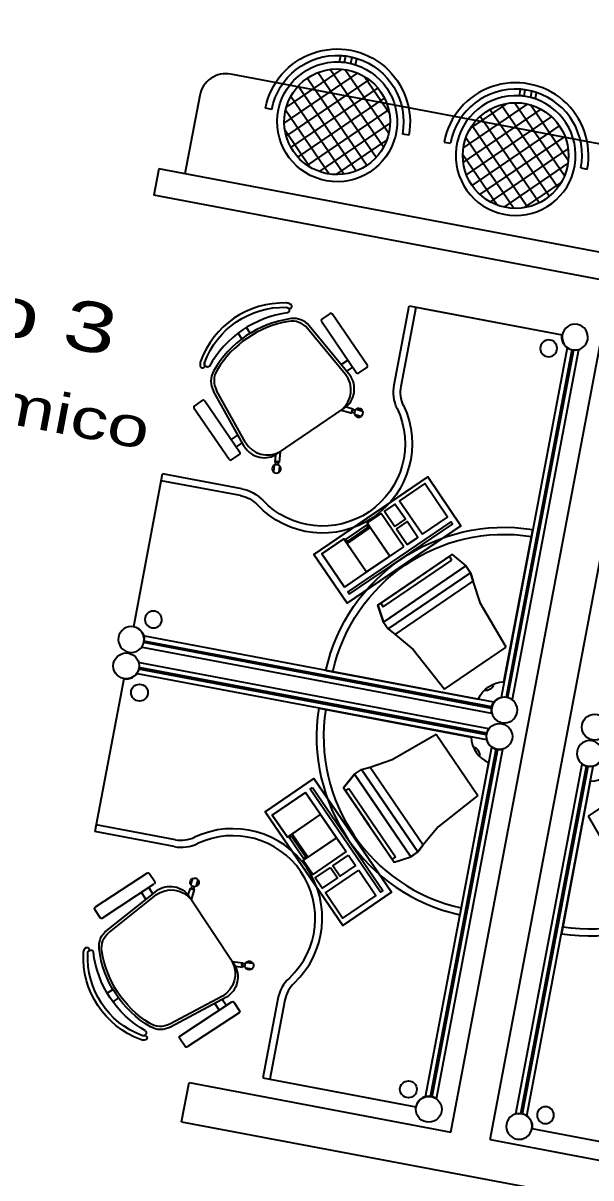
# Model space of a CAD drawing. Header units: inches. Extents: x -18604 to 2753, y -9056 to 3482.
# Drawn here: x -14108.1 to -13895.1, y -2800.9 to -2367.2 of the extents above; entities that cross this region are included whole.
import ezdxf
from ezdxf.enums import TextEntityAlignment as Align

# ---------------------------------------------------------------- set-up
doc = ezdxf.new("R2010")
doc.units = ezdxf.units.IN
for name, color, linetype in [('ESPECARQ', 2, 'Continuous'), ('MOVEIS', 2, 'Continuous'), ('Parede', 6, 'Continuous'), ('Parede Baixo', 4, 'Continuous'), ('TEXTO', 2, 'Continuous')]:
    doc.layers.add(name, color=color, linetype=linetype)
doc.styles.add('REGUA100', font='GOTHIC.TTF', dxfattribs={"width": 1.4})
doc.styles.add('REGUA60', font='GOTHIC.TTF', dxfattribs={"width": 1.4})

# ---------------------------------------------------------------- blocks, each defined once
blk = doc.blocks.new('INDUNI1')
at = {"color": 0, "style": 'REGUA100', "width": 1.4, "flags": 8}
for tag, p in [('NOME1', (0, 0)), ('NOME2', (0, -4.286))]:
    blk.add_attdef(tag, text='', height=2.5, dxfattribs=at).set_placement(p, align=Align.CENTER)
at = {"layer": 'ESPECARQ', "style": 'REGUA60', "width": 1.4}
blk.add_attdef('AREA', text='', height=1.5, dxfattribs=at).set_placement((0, -7.813), align=Align.CENTER)
at = {"layer": 'ESPECARQ', "style": 'REGUA60', "width": 1.4, "flags": 8}
for tag, p in [('PISO', (0, -10.313)), ('REVPAR', (0, -12.813)), ('PEDIR', (0, -15.313))]:
    blk.add_attdef(tag, text='', height=1.5, dxfattribs=at).set_placement(p, align=Align.CENTER)
blk = doc.blocks.new('*X9')
at = {"color": 0}
for p, q in [((6.9425, 8.5689), (7.1715, 8.7978)), ((6.9533, 8.5089), (7.2314, 8.7871)), ((6.9555, 8.6526), (7.0878, 8.7848)), ((7.3601, 8.4791), (7.0644, 8.7748)), ((7.3784, 8.5315), (7.1168, 8.7931)), ((7.3823, 8.5983), (7.1836, 8.797)), ((6.9758, 8.4608), (7.2796, 8.7645)), ((7.0072, 8.4214), (7.319, 8.7332)), ((7.3321, 8.4364), (7.0216, 8.7468)), ((7.3295, 8.7218), (7.3071, 8.7442)), ((7.2959, 8.4018), (6.9871, 8.7107)), ((7.0467, 8.3902), (7.3502, 8.6937)), ((7.2514, 8.3757), (6.9609, 8.6661)), ((7.095, 8.3678), (7.3726, 8.6454)), ((7.1966, 8.3597), (6.945, 8.6114)), ((7.1551, 8.3572), (7.3831, 8.5852)), ((7.1253, 8.3603), (6.9456, 8.5401)), ((7.2395, 8.3708), (7.3695, 8.5009))]:
    blk.add_line(p, q, dxfattribs=at)

msp = doc.modelspace()

# ---------------------------------------------------------------- linework, layer by layer
at = {"layer": 'MOVEIS'}
for p, q in [((-13989.39, -2381.83, 63.44), (-13988.89, -2379.41, 63.44)), ((-13987.58, -2381.98, 63.44), (-13987.08, -2379.58, 63.44)), ((-13985.1, -2382.42, 63.44), (-13984.6, -2380.03, 63.44)), ((-13983.36, -2382.9, 63.44), (-13982.86, -2380.5, 63.44)), ((-13877.87, -2415.26, 63.44), (-14030.17, -2386.44, 63.44)), ((-13921.91, -2394.53, 63.44), (-13921.5, -2392.11, 63.44)), ((-13920.12, -2394.71, 63.44), (-13919.71, -2392.31, 63.44)), ((-13917.65, -2395.21, 63.44), (-13917.24, -2392.8, 63.44)), ((-13915.91, -2395.73, 63.44), (-13915.5, -2393.3, 63.44)), ((-14041.85, -2394.41, 63.44), (-14047.43, -2423.89, 63.44)), ((-14014.79, -2399.68, 63.44), (-14017.14, -2399.23, 63.44)), ((-13963.42, -2409.39, 63.44), (-13965.78, -2408.95, 63.44)), ((-13950.15, -2411.91, 63.44), (-13947.79, -2412.35, 63.44)), ((-13898.79, -2421.62, 63.44), (-13896.43, -2422.07, 63.44)), ((-13992.89, -2476.3, 63.64), (-13996.04, -2478.44, 63.64)), ((-13968.88, -2503.13, 63.44), (-13963.26, -2473.42, 63.44)), ((-13966.29, -2503.62, 63.44), (-13960.67, -2473.91, 63.44)), ((-13963.26, -2473.42, 63.44), (-13905.85, -2484.29, 63.44)), ((-13958.08, -2474.41, 63.44), (-13905.85, -2484.29, 63.44)), ((-13996.18, -2479.2, 63.64), (-13982.99, -2498.54, 63.64)), ((-13978.94, -2495.78, 63.64), (-13992.13, -2476.44, 63.64)), ((-14026.03, -2485.83, 63.64), (-14027.47, -2483.72, 63.64)), ((-14022.88, -2483.68, 63.64), (-14024.33, -2481.57, 63.64)), ((-13987.12, -2499.17, 63.64), (-14001.38, -2481.92, 63.64)), ((-13985.56, -2499.43, 63.64), (-14000.74, -2480.95, 63.64)), ((-13903.93, -2489.16, 63.44), (-13928.77, -2620.47, 63.44)), ((-13902.25, -2489.95, 63.44), (-13926.92, -2620.35, 63.44)), ((-13901.63, -2490.07, 63.44), (-13926.3, -2620.47, 63.44)), ((-13899.78, -2489.94, 63.44), (-13924.63, -2621.26, 63.44)), ((-13988.72, -2495.46, 63.64), (-13986.25, -2493.77, 63.64)), ((-13986.76, -2498.08, 63.64), (-13984.41, -2496.47, 63.64)), ((-13982.24, -2498.69, 63.64), (-13979.09, -2496.54, 63.64)), ((-14025.01, -2526.32, 63.64), (-14036.66, -2505.44, 63.64)), ((-14024.68, -2524.78, 63.64), (-14035.53, -2505.2, 63.64)), ((-14043.87, -2511.05, 63.64), (-14040.72, -2508.91, 63.64)), ((-14039.96, -2509.05, 63.64), (-14026.77, -2528.39, 63.64)), ((-14030.82, -2531.15, 63.64), (-14044.01, -2511.81, 63.64)), ((-14012.69, -2528.94, 63.64), (-13987.63, -2511.85, 63.64)), ((-13988.68, -2512.57, 63.64), (-13984.77, -2513.68, 63.64)), ((-13986.92, -2511.37, 63.64), (-13984.33, -2512.11, 63.64)), ((-13984.72, -2513.48, 63.64), (-13984.77, -2513.68, 63.64)), ((-13984.33, -2512.11, 63.64), (-13984.38, -2512.31, 63.64)), ((-13983.68, -2514.22, 63.64), (-13981.24, -2514.92, 63.64)), ((-13983.12, -2512.25, 63.64), (-13980.68, -2512.94, 63.64)), ((-14027.55, -2521.93, 63.64), (-14030.03, -2523.62, 63.64)), ((-14025.83, -2524.72, 63.64), (-14028.19, -2526.32, 63.64)), ((-14011.64, -2528.22, 63.64), (-14012.03, -2532.26, 63.64)), ((-14026.92, -2529.15, 63.64), (-14030.07, -2531.3, 63.64)), ((-14013.4, -2529.42, 63.64), (-14013.66, -2532.11, 63.64)), ((-14013.66, -2532.11, 63.64), (-14013.45, -2532.13, 63.64)), ((-14012.24, -2532.24, 63.64), (-14012.03, -2532.26, 63.64)), ((-14066.63, -2593.9, 63.44), (-14055.77, -2536.5, 63.44)), ((-14026.06, -2542.12, 63.44), (-14055.77, -2536.5, 63.44)), ((-14013.97, -2533.28, 63.64), (-14014.22, -2535.81, 63.64)), ((-14011.93, -2533.48, 63.64), (-14012.17, -2536.01, 63.64)), ((-14026.55, -2544.71, 63.44), (-14056.26, -2539.09, 63.44)), ((-13999.03, -2566.81, 63.44), (-13956.3, -2537.67, 63.44)), ((-13999.03, -2566.81, 65.55), (-13956.3, -2537.67, 65.55)), ((-13957.37, -2540.21, 65.55), (-13966.83, -2546.66, 65.55)), ((-13948.83, -2552.73, 65.55), (-13957.37, -2540.21, 65.55)), ((-13956.3, -2537.67, 65.55), (-13956.3, -2537.67, 63.44)), ((-13956.3, -2537.67, 65.55), (-13943.81, -2555.99, 65.55)), ((-13968.58, -2547.85, 65.55), (-13972.5, -2550.52, 65.55)), ((-13964.66, -2553.6, 65.55), (-13968.58, -2547.85, 65.55)), ((-13966.83, -2546.66, 65.55), (-13958.3, -2559.18, 65.55)), ((-13973.81, -2551.42, 65.55), (-13979.04, -2554.98, 65.55)), ((-13965.27, -2563.94, 65.55), (-13973.81, -2551.42, 65.55)), ((-13972.5, -2550.52, 65.55), (-13968.58, -2556.27, 65.55)), ((-13968.58, -2556.27, 65.55), (-13964.66, -2553.6, 65.55)), ((-13958.3, -2559.18, 65.55), (-13948.83, -2552.73, 65.55)), ((-13979.18, -2555.72, 65.55), (-13987.03, -2561.07, 65.55)), ((-13977.85, -2556.73, 65.55), (-13986.58, -2562.68, 65.55)), ((-13943.81, -2555.99, 65.55), (-13986.54, -2585.13, 65.55)), ((-13986.44, -2561.94, 65.55), (-13978.59, -2556.59, 65.55)), ((-13947.63, -2554.49, 65.55), (-13986.33, -2580.88, 65.55)), ((-13985.74, -2581.75, 65.55), (-13947.04, -2555.36, 65.55)), ((-13978.59, -2556.59, 65.55), (-13979.18, -2555.72, 65.55)), ((-13979.04, -2554.98, 65.55), (-13977.85, -2556.73, 65.55)), ((-13964.06, -2554.47, 65.55), (-13967.99, -2557.15, 65.55)), ((-13967.99, -2557.15, 65.55), (-13963.97, -2563.05, 65.55)), ((-13960.04, -2560.37, 65.55), (-13964.06, -2554.47, 65.55)), ((-13947.04, -2555.36, 65.55), (-13947.63, -2554.49, 65.55)), ((-13927.73, -2614.67, 63.44), (-13916.9, -2557.43, 63.44)), ((-13987.76, -2560.93, 65.55), (-13996.07, -2566.59, 65.55)), ((-13986.58, -2562.68, 65.55), (-13987.76, -2560.93, 65.55)), ((-13987.03, -2561.07, 65.55), (-13986.44, -2561.94, 65.55)), ((-13963.97, -2563.05, 65.55), (-13960.04, -2560.37, 65.55)), ((-13999.03, -2566.81, 65.55), (-13999.03, -2566.81, 63.44)), ((-13986.54, -2585.13, 65.55), (-13999.03, -2566.81, 65.55)), ((-13996.07, -2566.59, 65.55), (-13987.53, -2579.11, 65.55)), ((-13987.53, -2579.11, 65.55), (-13965.27, -2563.94, 65.55)), ((-13961.02, -2576.38, 65.55), (-13947.07, -2566.86, 65.55)), ((-13947.07, -2566.86, 65.55), (-13941.98, -2571.06, 65.55)), ((-13973.88, -2585.14, 65.55), (-13948.17, -2567.62, 65.55)), ((-13972.98, -2586.45, 65.55), (-13947.28, -2568.92, 65.55)), ((-13972.94, -2592.17, 65.55), (-13941.98, -2571.06, 65.55)), ((-13941.98, -2571.06, 65.55), (-13972.94, -2592.17, 65.55)), ((-13963.87, -2578.32, 70.83), (-13949.26, -2568.36, 70.83)), ((-13947.28, -2568.92, 65.55), (-13948.17, -2567.62, 65.55)), ((-13940.19, -2573.67, 64.49), (-13941.98, -2571.06, 65.55)), ((-13941.98, -2571.06, 65.55), (-13940.19, -2573.67, 65.55)), ((-13971.15, -2594.78, 64.49), (-13940.19, -2573.67, 64.49)), ((-13971.15, -2594.78, 65.55), (-13940.19, -2573.67, 65.55)), ((-13940.19, -2573.67, 64.49), (-13939.28, -2576.88, 64.49)), ((-13939.28, -2576.88, 64.49), (-13940.19, -2573.67, 64.49)), ((-13961.02, -2576.38, 65.55), (-13974.98, -2585.89, 65.55)), ((-13936.49, -2585.2, 62.38), (-13939.28, -2576.88, 64.49)), ((-13986.33, -2580.88, 65.55), (-13985.74, -2581.75, 65.55)), ((-13958.33, -2582.21, 65.55), (-13972.94, -2592.17, 65.55)), ((-13974.98, -2585.89, 65.55), (-13972.94, -2592.17, 65.55)), ((-13973.88, -2585.14, 65.55), (-13973.88, -2585.14, 65.55)), ((-13973.88, -2585.14, 65.55), (-13973.88, -2585.14, 65.55)), ((-13973.88, -2585.14, 65.55), (-13972.98, -2586.45, 65.55)), ((-13926.92, -2601.67, 62.38), (-13936.49, -2585.2, 62.38)), ((-13972.94, -2592.17, 65.55), (-13971.15, -2594.78, 64.49)), ((-13972.94, -2592.17, 65.55), (-13971.15, -2594.78, 65.55)), ((-13931.49, -2622.32, 63.44), (-14062.47, -2597.54, 63.44)), ((-13971.15, -2594.78, 64.49), (-13968.5, -2596.81, 64.49)), ((-13971.15, -2594.78, 64.49), (-13968.5, -2596.81, 64.49)), ((-13968.5, -2596.81, 64.49), (-13961.78, -2602.44, 62.38)), ((-13932.27, -2626.47, 63.44), (-14063.26, -2601.69, 63.44)), ((-13932.4, -2624.62, 63.44), (-14062.93, -2599.92, 63.44)), ((-13932.28, -2624, 63.44), (-14062.81, -2599.3, 63.44)), ((-13949.94, -2617.37, 62.38), (-13926.92, -2601.67, 62.38)), ((-13961.78, -2602.44, 62.38), (-13949.94, -2617.37, 62.38)), ((-13934.27, -2634.55, 63.44), (-14064.8, -2609.85, 63.44)), ((-13934.16, -2633.93, 63.44), (-14064.69, -2609.23, 63.44)), ((-13933.36, -2632.25, 63.44), (-14064.35, -2607.47, 63.44)), ((-13994.51, -2610.34, 63.44), (-13937.27, -2621.17, 63.44)), ((-14070.34, -2613.48, 63.44), (-14081.2, -2670.89, 63.44)), ((-13934.15, -2636.4, 63.44), (-14065.14, -2611.62, 63.44)), ((-13997.19, -2624.53, 63.44), (-13939.96, -2635.35, 63.44)), ((-13969.61, -2643.84, 62.38), (-13953.14, -2634.27, 62.38)), ((-13953.14, -2634.27, 62.38), (-13937.44, -2657.29, 62.38)), ((-13957.14, -2770.42, 63.44), (-13932.3, -2639.11, 63.44)), ((-13955.29, -2770.3, 63.44), (-13930.62, -2639.9, 63.44)), ((-13954.67, -2770.42, 63.44), (-13930, -2640.02, 63.44)), ((-13953, -2771.21, 63.44), (-13928.15, -2639.89, 63.44)), ((-13977.92, -2646.63, 64.49), (-13969.61, -2643.84, 62.38)), ((-13933.45, -2644.9, 63.44), (-13944.28, -2702.13, 63.44)), ((-13987.94, -2654.42, 65.55), (-13983.75, -2649.33, 65.55)), ((-13983.75, -2649.33, 65.55), (-13981.14, -2647.54, 64.49)), ((-13983.75, -2649.33, 65.55), (-13981.14, -2647.54, 65.55)), ((-13983.75, -2649.33, 65.55), (-13962.64, -2680.29, 65.55)), ((-13962.64, -2680.29, 65.55), (-13983.75, -2649.33, 65.55)), ((-13973.79, -2663.93, 65.55), (-13983.75, -2649.33, 65.55)), ((-13981.14, -2647.54, 64.49), (-13977.92, -2646.63, 64.49)), ((-13981.14, -2647.54, 64.49), (-13977.92, -2646.63, 64.49)), ((-13981.14, -2647.54, 64.49), (-13960.03, -2678.5, 64.49)), ((-13981.14, -2647.54, 65.55), (-13960.03, -2678.5, 65.55)), ((-13923.23, -2776.84, 63.44), (-13898.39, -2645.53, 63.44)), ((-13921.38, -2776.71, 63.44), (-13896.71, -2646.32, 63.44)), ((-13920.76, -2776.83, 63.44), (-13896.09, -2646.44, 63.44)), ((-13919.08, -2777.62, 63.44), (-13894.24, -2646.31, 63.44)), ((-13873.07, -2649.41, 62.38), (-13896.1, -2665.11, 62.38)), ((-13998.99, -2650.91, 65.55), (-14017.31, -2663.4, 65.55)), ((-13969.85, -2693.65, 65.55), (-13998.99, -2650.91, 65.55)), ((-13895.28, -2652.12, 63.44), (-13906.11, -2709.35, 63.44)), ((-14014.63, -2664.68, 65.55), (-14002.11, -2656.14, 65.55)), ((-14002.11, -2656.14, 65.55), (-13986.93, -2678.4, 65.55)), ((-14000.35, -2654.94, 65.55), (-13999.48, -2654.35, 65.55)), ((-13973.96, -2693.65, 65.55), (-14000.35, -2654.94, 65.55)), ((-13999.48, -2654.35, 65.55), (-13973.09, -2693.05, 65.55)), ((-13978.43, -2668.37, 65.55), (-13987.94, -2654.42, 65.55)), ((-13987.19, -2655.52, 65.55), (-13985.88, -2654.63, 65.55)), ((-13987.19, -2655.52, 65.55), (-13987.19, -2655.52, 65.55)), ((-13987.19, -2655.52, 65.55), (-13987.19, -2655.52, 65.55)), ((-13987.19, -2655.52, 65.55), (-13969.67, -2681.23, 65.55)), ((-13985.88, -2654.63, 65.55), (-13968.36, -2680.33, 65.55)), ((-13937.44, -2657.29, 62.38), (-13952.36, -2669.13, 62.38)), ((-14017.31, -2663.4, 65.55), (-14017.31, -2663.4, 63.44)), ((-14017.31, -2663.4, 63.44), (-13988.17, -2706.13, 63.44)), ((-14017.31, -2663.4, 65.55), (-13988.17, -2706.13, 65.55)), ((-14008.97, -2672.99, 65.55), (-14014.63, -2664.68, 65.55)), ((-13980.37, -2665.53, 70.83), (-13970.41, -2680.14, 70.83)), ((-13896.1, -2665.11, 62.38), (-13886.53, -2681.59, 62.38)), ((-14051.49, -2676.51, 63.44), (-14081.2, -2670.89, 63.44)), ((-14051, -2673.92, 63.44), (-14080.71, -2668.29, 63.44)), ((-13978.43, -2668.37, 65.55), (-13968.92, -2682.33, 65.55)), ((-13952.36, -2669.13, 62.38), (-13958, -2675.85, 64.49)), ((-14007.22, -2671.8, 65.55), (-14008.97, -2672.99, 65.55)), ((-14008.23, -2673.12, 65.55), (-14007.36, -2672.53, 65.55)), ((-14002.88, -2680.97, 65.55), (-14008.23, -2673.12, 65.55)), ((-14007.36, -2672.53, 65.55), (-14002.01, -2680.38, 65.55)), ((-14001.27, -2680.52, 65.55), (-14007.22, -2671.8, 65.55)), ((-13986.93, -2678.4, 65.55), (-13999.45, -2686.94, 65.55)), ((-13991.94, -2683.73, 65.55), (-13986.04, -2679.71, 65.55)), ((-13986.04, -2679.71, 65.55), (-13983.36, -2683.64, 65.55)), ((-13960.03, -2678.5, 64.49), (-13962.64, -2680.29, 65.55)), ((-13962.64, -2680.29, 65.55), (-13960.03, -2678.5, 65.55)), ((-13960.03, -2678.5, 64.49), (-13958, -2675.85, 64.49)), ((-13958, -2675.85, 64.49), (-13960.03, -2678.5, 64.49)), ((-14003.02, -2681.71, 65.55), (-14001.27, -2680.52, 65.55)), ((-13999.45, -2686.94, 65.55), (-14003.02, -2681.71, 65.55)), ((-14002.01, -2680.38, 65.55), (-14002.88, -2680.97, 65.55)), ((-13998.56, -2688.25, 65.55), (-13992.81, -2684.33, 65.55)), ((-13992.81, -2684.33, 65.55), (-13990.13, -2688.25, 65.55)), ((-13989.26, -2687.66, 65.55), (-13991.94, -2683.73, 65.55)), ((-13983.36, -2683.64, 65.55), (-13989.26, -2687.66, 65.55)), ((-13968.36, -2680.33, 65.55), (-13969.67, -2681.23, 65.55)), ((-13968.92, -2682.33, 65.55), (-13962.64, -2680.29, 65.55)), ((-14061.58, -2686.44, 63.64), (-14081.14, -2699.31, 63.64)), ((-14058.73, -2689.78, 63.64), (-14060.83, -2686.59, 63.64)), ((-14045.19, -2690.88, 63.64), (-14044.45, -2688.45, 63.64)), ((-13995.88, -2692.17, 65.55), (-13998.56, -2688.25, 65.55)), ((-13990.13, -2688.25, 65.55), (-13995.88, -2692.17, 65.55)), ((-13994.69, -2693.92, 65.55), (-13982.17, -2685.38, 65.55)), ((-13982.17, -2685.38, 65.55), (-13975.72, -2694.85, 65.55)), ((-14078.44, -2703.4, 63.64), (-14058.89, -2690.53, 63.64)), ((-14058.05, -2693.12, 63.64), (-14076.77, -2707.99, 63.64)), ((-14059.41, -2694.29, 63.64), (-14060.98, -2691.91, 63.64)), ((-14046.13, -2694.67, 63.64), (-14045.35, -2692.09, 63.64)), ((-14045.35, -2692.09, 63.64), (-14045.15, -2692.15, 63.64)), ((-14044.96, -2696.44, 63.64), (-14043.78, -2692.56, 63.64)), ((-14043.98, -2692.5, 63.64), (-14043.78, -2692.56, 63.64)), ((-14043.22, -2691.47, 63.64), (-14042.48, -2689.04, 63.64)), ((-13973.09, -2693.05, 65.55), (-13973.96, -2693.65, 65.55)), ((-14058.33, -2694.67, 63.64), (-14075.81, -2708.65, 63.64)), ((-14062.06, -2696.21, 63.64), (-14063.71, -2693.71, 63.64)), ((-14045.66, -2695.38, 63.64), (-14028.98, -2720.72, 63.64)), ((-13988.24, -2703.38, 65.55), (-13994.69, -2693.92, 65.55)), ((-13975.72, -2694.85, 65.55), (-13988.24, -2703.38, 65.55)), ((-13988.17, -2706.13, 65.55), (-13969.85, -2693.65, 65.55)), ((-14081.29, -2700.06, 63.64), (-14079.2, -2703.25, 63.64)), ((-13988.17, -2706.13, 65.55), (-13988.17, -2706.13, 63.44)), ((-14029.68, -2719.66, 63.64), (-14025.64, -2720.12, 63.64)), ((-14028.51, -2721.44, 63.64), (-14025.83, -2721.74, 63.64)), ((-14025.83, -2721.74, 63.64), (-14025.8, -2721.53, 63.64)), ((-14025.67, -2720.32, 63.64), (-14025.64, -2720.12, 63.64)), ((-14024.66, -2722.07, 63.64), (-14022.13, -2722.36, 63.64)), ((-14024.43, -2720.03, 63.64), (-14021.9, -2720.32, 63.64)), ((-14074.39, -2730.17, 63.64), (-14076.53, -2731.58, 63.64)), ((-14072.3, -2733.36, 63.64), (-14074.44, -2734.77, 63.64)), ((-14033.33, -2732.64, 63.64), (-14053.08, -2743.17, 63.64)), ((-14031.8, -2733, 63.64), (-14052.86, -2744.31, 63.64)), ((-14049.31, -2747.66, 63.64), (-14029.75, -2734.79, 63.64)), ((-14036.22, -2735.46, 63.64), (-14034.58, -2737.97, 63.64)), ((-14033.41, -2733.79, 63.64), (-14031.85, -2736.17, 63.64)), ((-14029, -2734.95, 63.64), (-14026.9, -2738.13, 63.64)), ((-14012.51, -2733.69, 63.44), (-14018.13, -2763.4, 63.44)), ((-14009.91, -2734.18, 63.44), (-14015.53, -2763.89, 63.44)), ((-14027.06, -2738.88, 63.64), (-14046.62, -2751.76, 63.64)), ((-14047.37, -2751.6, 63.64), (-14049.47, -2748.42, 63.64)), ((-14018.13, -2763.4, 63.44), (-13960.72, -2774.26, 63.44)), ((-14012.94, -2764.38, 63.44), (-13960.72, -2774.26, 63.44)), ((-13864.93, -2792.38, 63.44), (-13917.16, -2782.5, 63.44)), ((-13859.75, -2793.36, 63.44), (-13917.16, -2782.5, 63.44))]:
    msp.add_line(p, q, dxfattribs=at)
at = {"layer": 'MOVEIS', "extrusion": (-0.563328, 0.826234, 0)}
for p, q in [((-13940.19, -2573.67, 65.55), (-13940.19, -2573.67, 64.49)), ((-13971.15, -2594.78, 65.55), (-13971.15, -2594.78, 64.49))]:
    msp.add_line(p, q, dxfattribs=at)
at = {"layer": 'MOVEIS', "extrusion": (-0.826234, -0.563328, 0)}
for p, q in [((-13981.14, -2647.54, 65.55), (-13981.14, -2647.54, 64.49)), ((-13960.03, -2678.5, 65.55), (-13960.03, -2678.5, 64.49))]:
    msp.add_line(p, q, dxfattribs=at)
at = {"layer": 'MOVEIS', "elevation": 63.64}
msp.add_lwpolyline([(-14008.87, -2476.09, 0.237888), (-14038.22, -2496.1, -0.605717), (-14040.05, -2495.49, -0.122717), (-14040, -2494.83, -0.323529), (-14009.4, -2473.97, -0.122717), (-14008.77, -2474.16, -0.605717)], format="xyb", close=True, dxfattribs=at)
msp.add_lwpolyline([(-14040, -2494.83, -0.323529), (-14009.4, -2473.97, -0.122717), (-14008.77, -2474.16, -0.605717), (-14008.87, -2476.09, 0.237888), (-14038.22, -2496.1, -0.605717), (-14040.05, -2495.49)], format="xyb", dxfattribs=at)
at = {"layer": 'MOVEIS'}
for centre, radius in [((-13923.29, -2416.99, 63.44), 19.84), ((-13984.12, -2513.01, 63.64), 0.545), ((-14012.89, -2532.63, 63.64), 0.545), ((-14069.42, -2608.66, 63.44), 4.86), ((-14064.43, -2618.68, 63.44), 3.17), ((-13893.61, -2631.64, 63.44), 4.86), ((-13929.4, -2635.15, 63.44), 4.86), ((-13963.55, -2767.66, 63.44), 3.17), ((-13955.89, -2775.17, 63.44), 4.86)]:
    msp.add_circle(centre, radius, dxfattribs=at)
for centre, radius, start, end in [((-14032.02, -2396.27, 63.44), 10, 79.2862, 169.2862), ((-13923.29, -2416.99, 63.44), 27.34, 349.2862, 169.2862), ((-13923.29, -2416.99, 63.44), 24.94, 85.8805, 169.2862), ((-13923.29, -2416.99, 63.44), 24.94, 81.7361, 85.8805), ((-13923.29, -2416.99, 63.44), 24.94, 75.9486, 81.7361), ((-13923.29, -2416.99, 63.44), 24.94, 71.7859, 75.9486), ((-13923.29, -2416.99, 63.44), 24.94, 349.2862, 71.7859), ((-13923.29, -2416.99, 63.44), 22.5, 86.4885, 70.8568), ((-13923.29, -2416.99, 63.44), 22.5, 81.893, 86.4885), ((-13923.29, -2416.99, 63.44), 22.5, 75.4774, 81.893), ((-13923.29, -2416.99, 63.44), 22.5, 70.8568, 75.4774), ((-14010.27, -2505.57, 63.64), 33.24, 88.41, 160.1625), ((-14009.46, -2475.33, 63.64), 2.99, 59.4317, 87.7434), ((-14008.1, -2473.59, 63.64), 0.852, 244.0971, 79.6118), ((-13992.58, -2476.75, 63.64), 0.545, 34.2862, 124.2862), ((-14002.27, -2517.31, 63.64), 39.44, 97.891, 150.6815), ((-14001.72, -2518.11, 63.64), 39.44, 100.0223, 148.5502), ((-14007.26, -2486.78, 63.64), 7.62, 39.5861, 100.0223), ((-14006.63, -2485.79, 63.64), 7.62, 39.4075, 97.891), ((-13995.73, -2478.89, 63.64), 0.545, 124.2862, 214.2862), ((-14038.71, -2495.27, 63.64), 2.99, 160.8291, 189.1408), ((-14040.83, -2495.91, 63.64), 0.852, 168.9607, 4.4754), ((-14038.71, -2495.27, 63.64), 1.36, 161.1561, 189.1408), ((-14028.86, -2501.51, 63.64), 7.62, 148.5502, 208.9864), ((-13979.39, -2496.09, 63.64), 0.545, 304.2862, 34.2862), ((-14030.01, -2501.73, 63.64), 7.62, 150.6815, 209.165), ((-13994.78, -2505.05, 63.64), 9.66, 309.8787, 37.5385), ((-13992.54, -2504.65, 63.64), 8.71, 304.2862, 36.8555), ((-13982.54, -2498.24, 63.64), 0.545, 214.2862, 304.2862), ((-14040.41, -2509.36, 63.64), 0.545, 34.2862, 124.2862), ((-14043.56, -2511.5, 63.64), 0.545, 124.2862, 214.2862), ((-13984.03, -2513.04, 63.64), 0.817, 115.9268, 212.3062), ((-13982.18, -2513.58, 63.64), 1.63, 175.7499, 151.5701), ((-14017.6, -2521.74, 63.64), 8.71, 211.717, 304.2862), ((-14016.41, -2519.8, 63.64), 9.66, 211.034, 298.6938), ((-14030.37, -2530.85, 63.64), 0.545, 214.2862, 304.2862), ((-14027.22, -2528.7, 63.64), 0.545, 304.2862, 34.2862), ((-14012.9, -2532.73, 63.64), 0.817, 36.2663, 132.6457), ((-14013.07, -2534.64, 63.64), 1.63, 97.0024, 72.8226), ((-14069.42, -2608.66, 63.44), 4.91, 259.2862, 336.8676), ((-13929.4, -2635.15, 63.44), 68.61, 171.0936, 257.4789), ((-13929.4, -2635.15, 63.44), 65.97, 171.0936, 257.4789), ((-13929.4, -2635.15, 63.44), 4.91, 143.8119, 284.7606), ((-13929.4, -2635.15, 63.44), 10.56, 181.1157, 247.4567), ((-13939.82, -2642.25, 63.44), 3.14, 350.8791, 77.6934), ((-14029.43, -2703.35, 63.44), 33.57, 313.3118, 115.2607), ((-14048.8, -2662.3, 63.44), 14.46, 259.2862, 295.2607), ((-14048.8, -2662.3, 63.44), 11.82, 259.2862, 295.2607), ((-14029.43, -2703.35, 63.44), 30.93, 313.3118, 115.2607), ((-13998.3, -2736.38, 63.44), 14.46, 133.3118, 169.2862), ((-13998.3, -2736.38, 63.44), 11.82, 133.3118, 169.2862), ((-13955.89, -2775.17, 63.44), 4.91, 53.8119, 169.2862)]:
    msp.add_arc(centre, radius, start, end, dxfattribs=at)
at = {"layer": 'MOVEIS', "extrusion": (0, 0, -1)}
for centre, major_axis, start_param, end_param in [((-13990.28, -2404.31, 63.44), (19.33, 19.33), 4.113981, 7.255574), ((-13990.28, -2404.31, 63.44), (17.63, 17.63), 4.113981, 5.553871), ((-13990.28, -2404.31, 63.44), (17.63, 17.63), -0.729314, -0.656662), ((-13990.28, -2404.31, 63.44), (-17.63, 17.63), 0.914135, 1.015147), ((-13990.28, -2404.31, 63.44), (17.63, 17.63), -0.55565, -0.483317), ((-13990.28, -2404.31, 63.44), (-17.63, 17.63), 1.08748, 2.543185), ((-13990.28, -2404.31, 63.44), (15.91, 15.91), -0.472705, 5.537656), ((-13990.28, -2404.31, 63.44), (14.03, 14.03), 4.113981, 10.397166), ((-13990.28, -2404.31, 63.44), (15.91, 15.91), -0.745529, -0.664885), ((-13990.28, -2404.31, 63.44), (15.91, 15.91), -0.664885, -0.552912), ((-13990.28, -2404.31, 63.44), (-15.91, 15.91), 1.017884, 1.098091), ((-13901.03, -2485.2, 63.44), (3.43, 3.43), 0.9723884096691151, 7.255573716848701), ((-13901.03, -2485.2, 63.44), (3.47, 3.47), 2.098573, 4.113981), ((-13910.9, -2489.39, 63.44), (2.24, 2.24), 0.9723884096690423, 7.255573716848629), ((-13954.67, -2505.82, 63.44), (10.23, 10.23), 3.486108, 4.113981), ((-13954.67, -2505.82, 63.44), (8.36, 8.36), 3.486108, 4.113981), ((-13995.72, -2525.19, 63.44), (23.74, 23.74), 0.344515, 3.171058), ((-13995.72, -2525.19, 63.44), (21.87, 21.87), 0.344515, 3.171058), ((-14028.75, -2556.33, 63.44), (8.36, 8.36), -0.598408, 0.029465), ((-14028.75, -2556.33, 63.44), (10.23, 10.23), -0.598408, 0.029465), ((-13927.52, -2625.22, 63.44), (48.52, 48.52), 4.145525, 5.653234), ((-13927.52, -2625.22, 63.44), (46.65, 46.65), 4.145525, 5.653234), ((-14059.24, -2591.22, 63.44), (2.24, 2.24), 0.9723884096690423, 7.255573716848629), ((-14067.55, -2598.73, 63.44), (3.43, 3.43), 0.9723884096690467, 7.255573716848633), ((-14067.55, -2598.73, 63.44), (3.47, 3.47), -0.598408, 0.755642), ((-13927.52, -2625.22, 63.44), (7.46, 7.46), 4.320445, 5.478314), ((-13934.63, -2614.8, 63.44), (2.22, 2.22), 1.000189, 2.515384), ((-13927.52, -2625.22, 63.44), (3.47, 3.47), 3.669369, 6.129389), ((-13927.52, -2625.22, 63.44), (3.43, 3.43), 0.9723884096691151, 7.255573716848701), ((-13895.49, -2641.56, 63.44), (3.43, 3.43), 4.113981, 10.397166), ((-13895.49, -2641.56, 63.44), (3.47, 3.47), 0.527777, 2.987797), ((-13895.49, -2641.56, 63.44), (7.46, 7.46), 1.178852, 2.336721), ((-13895.49, -2641.56, 63.44), (48.52, 48.52), 1.003932, 2.511641), ((-13895.49, -2641.56, 63.44), (46.65, 46.65), 1.003932, 2.511641), ((-14061.28, -2686.89, 63.64), (-0.385, 0.385), 0.203279, 1.774075), ((-14043.84, -2689.96, 63.64), (-1.16, 1.16), 4.439474, 10.300644), ((-14059.18, -2690.08, 63.64), (-0.385, 0.385), 1.774075, 3.344871), ((-14052.57, -2702.42, 63.64), (-6.83, 6.83), 0.146517, 1.676468), ((-14052.93, -2700.17, 63.64), (-6.16, 6.16), 0.158437, 1.774075), ((-14044.41, -2691.8, 63.64), (-0.578, 0.578), 3.379431, 5.061568), ((-14044.44, -2691.89, 63.64), (-0.385, 0.385), 3.344871430494219, 9.628056737673806), ((-14080.84, -2699.76, 63.64), (-0.385, 0.385), 4.915668, 6.486464), ((-14078.74, -2702.95, 63.64), (-0.385, 0.385), 3.344871, 4.915668), ((-14072.02, -2713.96, 63.64), (-5.39, 5.39), 5.376353, 6.397081), ((-14071.05, -2714.6, 63.64), (-5.39, 5.39), 5.339153, 6.393963), ((-14084.24, -2715.22, 63.64), (-0.602, 0.602), 5.695384, 9.107759), ((-14052.31, -2717.92, 63.64), (-23.5, 23.5), 4.28951, 5.541826), ((-14082.52, -2716.62, 63.64), (-2.12, 2.12), 5.553461, 6.047593), ((-14052.31, -2717.92, 63.64), (-22.35, 22.35), 4.289865, 5.54147), ((-14052.31, -2717.92, 63.64), (-22.35, 22.35), 4.289865, 5.54147), ((-14082.52, -2716.62, 63.64), (-0.963, 0.963), 5.559169, 6.047593), ((-14082.52, -2716.62, 63.64), (-0.963, 0.963), 5.559169, 6.047593), ((-14082.76, -2716.48, 63.64), (-0.77, 0.77), 6.047593, 8.226043), ((-14082.76, -2716.48, 63.64), (-0.77, 0.77), 6.047593, 8.226043), ((-14042.58, -2711.51, 63.64), (-27.89, 27.89), 4.448573, 5.382763), ((-14042.58, -2711.51, 63.64), (-27.89, 27.89), 4.448573, 5.382763), ((-14040.44, -2710.11, 63.64), (-27.89, 27.89), 4.454983, 5.376353), ((-14039.63, -2709.57, 63.64), (-27.89, 27.89), 4.492183, 5.339153), ((-14038.18, -2724.29, 63.64), (-6.83, 6.83), 1.871682, 3.401634), ((-14036.26, -2725.51, 63.64), (-6.16, 6.16), 1.774075, 3.389713), ((-14025.19, -2720.99, 63.64), (-0.578, 0.578), 4.769768, 6.451905), ((-14025.29, -2720.98, 63.64), (-0.385, 0.385), 3.34487143049461, 9.628056737674196), ((-14023.28, -2721.19, 63.64), (-1.16, 1.16), 5.813877, 11.675047), ((-14029.45, -2735.25, 63.64), (-0.385, 0.385), 0.203279, 1.774075), ((-14027.36, -2738.43, 63.64), (-0.385, 0.385), 1.774075, 3.344871), ((-14056.67, -2736.44, 63.64), (-5.39, 5.39), 3.437372, 4.492183), ((-14056.47, -2737.59, 63.64), (-5.39, 5.39), 3.434254, 4.454983), ((-14063.06, -2746.18, 63.64), (-2.12, 2.12), 3.783743, 4.277874), ((-14063.06, -2746.18, 63.64), (-0.963, 0.963), 3.783743, 4.272167), ((-14063.06, -2746.18, 63.64), (-0.963, 0.963), 3.783743, 4.272167), ((-14063.03, -2746.45, 63.64), (-0.77, 0.77), 1.605292, 3.783743), ((-14063.03, -2746.45, 63.64), (-0.77, 0.77), 1.605292, 3.783743), ((-14062.46, -2748.32, 63.64), (-0.602, 0.602), 0.723577, 4.135951), ((-14049.01, -2748.12, 63.64), (-0.385, 0.385), 4.915668, 6.486464), ((-14046.92, -2751.3, 63.64), (-0.385, 0.385), 3.344871, 4.915668), ((-13912.11, -2777.39, 63.44), (2.24, 2.24), 4.113981, 10.397166), ((-13921.98, -2781.59, 63.44), (3.43, 3.43), 4.113981, 10.397166), ((-13921.98, -2781.59, 63.44), (3.47, 3.47), -1.04302, 0.972388)]:
    msp.add_ellipse(centre, major_axis=major_axis, ratio=1, start_param=start_param, end_param=end_param, dxfattribs=at)
at = {"layer": 'MOVEIS'}
for points in [[(-13956.3, -2537.67, 65.55), (-13956.3, -2537.67, 63.44), (-13999.03, -2566.81, 63.44), (-13999.03, -2566.81, 65.55)], [(-13986.54, -2585.13, 65.55), (-13943.81, -2555.99, 65.55), (-13956.3, -2537.67, 65.55), (-13999.03, -2566.81, 65.55)], [(-13958.3, -2559.18, 65.55), (-13948.83, -2552.73, 65.55), (-13957.37, -2540.21, 65.55), (-13966.83, -2546.66, 65.55)], [(-13968.58, -2556.27, 65.55), (-13964.66, -2553.6, 65.55), (-13968.58, -2547.85, 65.55), (-13972.5, -2550.52, 65.55)], [(-13965.27, -2563.94, 65.55), (-13973.81, -2551.42, 65.55), (-13979.04, -2554.98, 65.55), (-13970.56, -2567.42, 65.55)], [(-13986.44, -2561.94, 65.55), (-13978.59, -2556.59, 65.55), (-13979.18, -2555.72, 65.55), (-13987.03, -2561.07, 65.55)], [(-13979.28, -2573.37, 65.55), (-13970.56, -2567.42, 65.55), (-13977.85, -2556.73, 65.55), (-13986.58, -2562.68, 65.55)], [(-13985.74, -2581.75, 65.55), (-13947.04, -2555.36, 65.55), (-13947.63, -2554.49, 65.55), (-13986.33, -2580.88, 65.55)], [(-13963.97, -2563.05, 65.55), (-13960.04, -2560.37, 65.55), (-13964.06, -2554.47, 65.55), (-13967.99, -2557.15, 65.55)], [(-13987.53, -2579.11, 65.55), (-13996.07, -2566.59, 65.55), (-13987.76, -2560.93, 65.55), (-13979.28, -2573.37, 65.55)], [(-13972.94, -2592.17, 65.55), (-13974.98, -2585.89, 65.55), (-13947.07, -2566.86, 65.55), (-13941.98, -2571.06, 65.55)], [(-13971.15, -2594.78, 65.55), (-13940.19, -2573.67, 65.55), (-13941.98, -2571.06, 65.55), (-13972.94, -2592.17, 65.55)], [(-13968.5, -2596.81, 64.49), (-13939.28, -2576.88, 64.49), (-13940.19, -2573.67, 64.49), (-13971.15, -2594.78, 64.49)], [(-13983.75, -2649.33, 65.55), (-13987.94, -2654.42, 65.55), (-13968.92, -2682.33, 65.55), (-13962.64, -2680.29, 65.55)], [(-13981.14, -2647.54, 65.55), (-13960.03, -2678.5, 65.55), (-13962.64, -2680.29, 65.55), (-13983.75, -2649.33, 65.55)], [(-13977.92, -2646.63, 64.49), (-13958, -2675.85, 64.49), (-13960.03, -2678.5, 64.49), (-13981.14, -2647.54, 64.49)], [(-13998.99, -2650.91, 65.55), (-13969.85, -2693.65, 65.55), (-13988.17, -2706.13, 65.55), (-14017.31, -2663.4, 65.55)], [(-14002.11, -2656.14, 65.55), (-14014.63, -2664.68, 65.55), (-14008.97, -2672.99, 65.55), (-13996.53, -2664.5, 65.55)], [(-13999.48, -2654.35, 65.55), (-13973.09, -2693.05, 65.55), (-13973.96, -2693.65, 65.55), (-14000.35, -2654.94, 65.55)], [(-13988.17, -2706.13, 65.55), (-13988.17, -2706.13, 63.44), (-14017.31, -2663.4, 63.44), (-14017.31, -2663.4, 65.55)], [(-13996.53, -2664.5, 65.55), (-13990.58, -2673.23, 65.55), (-14001.27, -2680.52, 65.55), (-14007.22, -2671.8, 65.55)], [(-14007.36, -2672.53, 65.55), (-14002.01, -2680.38, 65.55), (-14002.88, -2680.97, 65.55), (-14008.23, -2673.12, 65.55)], [(-13986.93, -2678.4, 65.55), (-13999.45, -2686.94, 65.55), (-14003.02, -2681.71, 65.55), (-13990.58, -2673.23, 65.55)], [(-13986.04, -2679.71, 65.55), (-13983.36, -2683.64, 65.55), (-13989.26, -2687.66, 65.55), (-13991.94, -2683.73, 65.55)], [(-13992.81, -2684.33, 65.55), (-13990.13, -2688.25, 65.55), (-13995.88, -2692.17, 65.55), (-13998.56, -2688.25, 65.55)], [(-13982.17, -2685.38, 65.55), (-13975.72, -2694.85, 65.55), (-13988.24, -2703.38, 65.55), (-13994.69, -2693.92, 65.55)]]:
    msp.add_3dface(points, dxfattribs=at)
at = {"layer": 'Parede'}
for p, q in [((-14048.63, -2779.87, 63.44), (-14045.84, -2765.13, 63.44)), ((-14045.84, -2765.13, 63.44), (-13947.58, -2783.72, 63.44)), ((-14048.63, -2779.87, 63.44), (-13837.37, -2819.84, 63.44)), ((-13932.84, -2786.51, 63.44), (-13834.59, -2805.1, 63.44))]:
    msp.add_line(p, q, dxfattribs=at)
msp.add_arc((-10812.08, -5815.46, 63.44), 3240.42, 67.24622, 67.24622, dxfattribs=at)
at = {"layer": 'Parede Baixo'}
for p, q in [((-13947.58, -2783.72, 63.44), (-13847.19, -2253.14, 63.44)), ((-13932.84, -2786.51, 63.44), (-13832.46, -2255.92, 63.44)), ((-14057.25, -2422.03, 63.44), (-14059.11, -2431.85, 63.44)), ((-13885.3, -2454.56, 63.44), (-14057.25, -2422.03, 63.44)), ((-13887.16, -2464.39, 63.44), (-14059.11, -2431.85, 63.44))]:
    msp.add_line(p, q, dxfattribs=at)

# ---------------------------------------------------------------- block references
at = {"layer": 'MOVEIS', "extrusion": (0, 0, -1), "xscale": 90.00000000000436, "yscale": 90.00000000000726, "zscale": -89.99999999999989, "rotation": 10.7137519212205}
msp.add_blockref('*X9', (13500.38, -3282.68, -63.44), dxfattribs=at)
at = {"layer": 'MOVEIS', "xscale": 90.00000000001016, "yscale": 90.00000000001069, "zscale": 90.00000000001057, "rotation": 349.2862480787476}
msp.add_blockref('*X9', (-14700.22, -3055.67, 63.44), dxfattribs=at)
at = {"layer": 'TEXTO'}
ref = msp.add_blockref('INDUNI1', (-14145.93, -2478.89), dxfattribs=dict(at, xscale=7.499999999995258, yscale=7.499999999992724, zscale=7.5, rotation=349.2862480787863))
ref.add_attrib('NOME1', 'Módulo 3', dxfattribs={"layer": '0', "color": 0, "height": 18.75, "rotation": 349.2862, "style": 'REGUA100', "width": 1.4, "flags": 8}).set_placement((-14145.93, -2478.89), align=Align.CENTER)
ref.add_attrib('NOME2', 'Piso Cerâmico', dxfattribs={"layer": '0', "color": 0, "height": 15, "rotation": 349.2862, "style": 'REGUA100', "width": 1.4, "flags": 8}).set_placement((-14151.91, -2510.47), align=Align.CENTER)
ref.add_attrib('AREA', 'A: 00 m²', dxfattribs={"layer": 'ESPECARQ', "height": 11.25, "rotation": 349.2862, "style": 'REGUA60', "width": 1.4}).set_placement((-14156.83, -2536.47), align=Align.CENTER)

doc.saveas('drawing.dxf')
